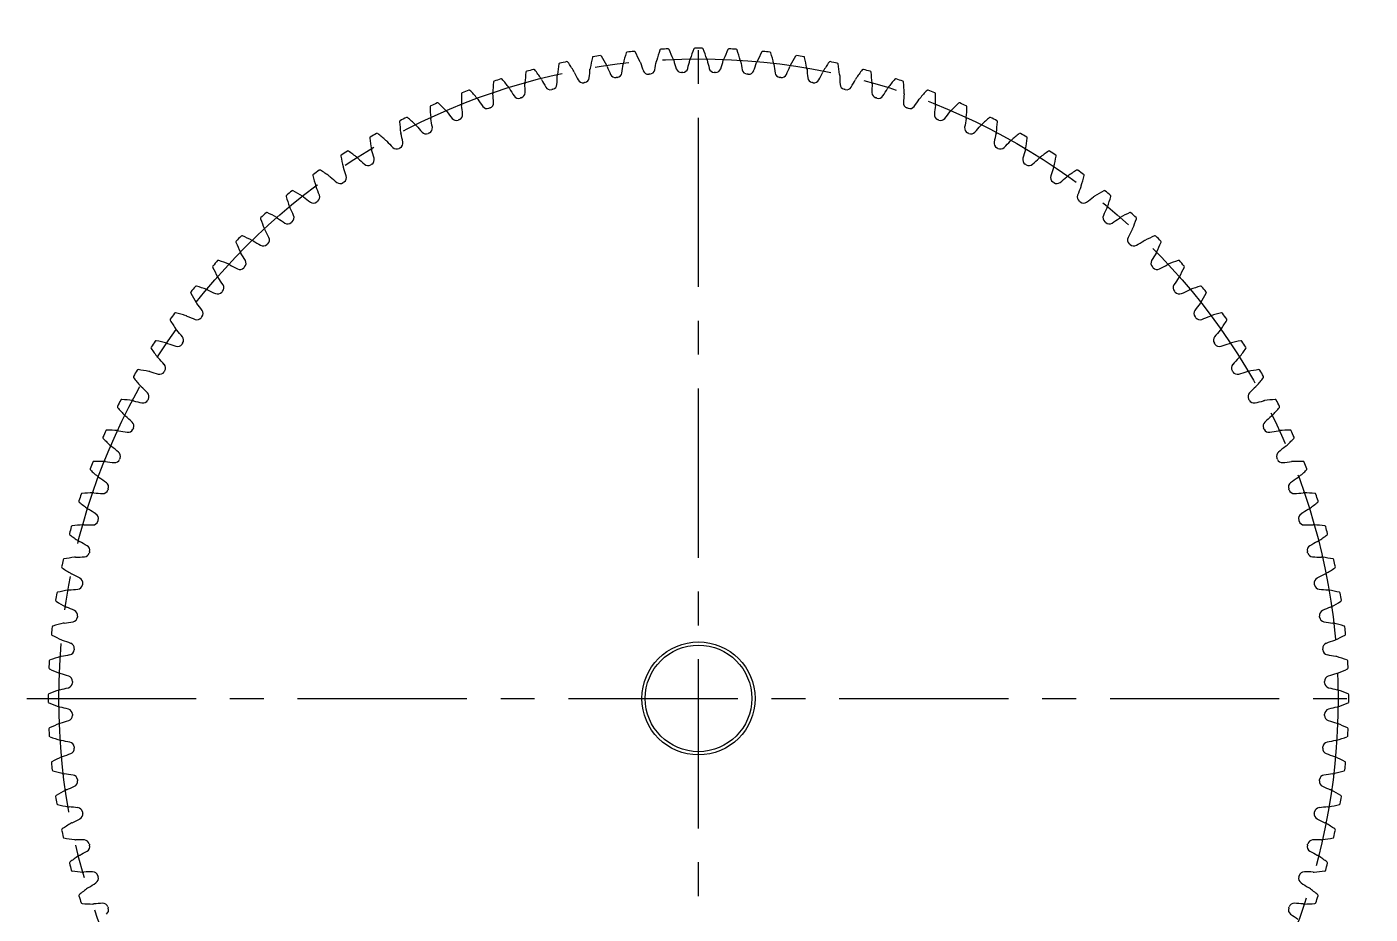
# Model space of a CAD drawing. Extents: x -2 to 194, y -13 to 147.
# Drawn here: x -2 to 124, y 50.8 to 134 of the extents above; entities that cross this region are included whole.
import ezdxf

# ---------------------------------------------------------------- set-up
doc = ezdxf.new("R2010")
doc.units = 0
doc.header["$LTSCALE"] = 0.5
doc.linetypes.add('CENTER', pattern=[50.8, 31.75, -6.35, 6.35, -6.35])
doc.layers.add('MSM_CENTER', color=1, linetype='CENTER')
doc.layers.add('MSM_CONTINUOUS', color=7, linetype='CONTINUOUS')

msp = doc.modelspace()

# ---------------------------------------------------------------- linework, layer by layer
at = {"layer": 'MSM_CENTER'}
for p, q in [((61, 8), (61, 134)), ((-2, 71), (124, 71))]:
    msp.add_line(p, q, dxfattribs=at)
msp.add_circle((61, 71), 60, dxfattribs=at)
at = {"layer": 'MSM_CONTINUOUS'}
for radius in [5.3, 5]:
    msp.add_circle((61, 71), radius, dxfattribs=at)
for centre, radius, start, end in [((70.52, 126.57), 20, 166.8653, 169.75), ((51.14, 131.1), 0.1, 99.317, 166.8653), ((61, 71), 61, 98.683, 99.317), ((51.81, 131.2), 0.1, 31.1347, 98.683), ((34.77, 120.91), 20, 28.25, 31.1347), ((73.42, 126), 20, 163.8653, 166.75), ((54.3, 131.53), 0.1, 96.317, 163.8653), ((61, 71), 61, 95.683, 96.317), ((54.97, 131.6), 0.1, 28.1347, 95.683), ((37.42, 122.22), 20, 25.25, 28.1347), ((76.28, 125.27), 20, 160.8653, 163.75), ((57.48, 131.8), 0.1, 93.317, 160.8653), ((61, 71), 61, 92.683, 93.317), ((58.15, 131.83), 0.1, 25.1347, 92.683), ((40.13, 123.38), 20, 22.25, 25.1347), ((79.1, 124.4), 20, 157.8653, 160.75), ((60.66, 131.9), 0.1, 90.317, 157.8653), ((61, 71), 61, 89.683, 90.317), ((61.34, 131.9), 0.1, 22.1347, 89.683), ((42.9, 124.4), 20, 19.25, 22.1347), ((81.87, 123.38), 20, 154.8653, 157.75), ((63.85, 131.83), 0.1, 87.317, 154.8653), ((61, 71), 61, 86.683, 87.317), ((64.52, 131.8), 0.1, 19.1347, 86.683), ((45.72, 125.27), 20, 16.25, 19.1347), ((84.58, 122.22), 20, 151.8653, 154.75), ((67.03, 131.6), 0.1, 84.317, 151.8653), ((61, 71), 61, 83.683, 84.317), ((67.7, 131.53), 0.1, 16.1347, 83.683), ((48.58, 126), 20, 13.25, 16.1347), ((87.23, 120.91), 20, 148.8653, 151.75), ((70.19, 131.2), 0.1, 81.317, 148.8653), ((61, 71), 61, 80.683, 81.317), ((70.86, 131.1), 0.1, 13.1347, 80.683), ((51.48, 126.57), 20, 10.25, 13.1347), ((44.91, 129.74), 0.1, 105.317, 172.8653), ((61, 71), 61, 104.683, 105.317), ((45.56, 129.91), 0.1, 37.1347, 104.683), ((29.7, 117.9), 20, 34.25, 37.1347), ((67.6, 127), 20, 169.8653, 172.75), ((48.01, 130.5), 0.1, 102.317, 169.8653), ((61, 71), 61, 101.683, 102.317), ((48.67, 130.64), 0.1, 34.1347, 101.683), ((32.2, 119.47), 20, 31.25, 34.1347), ((48.58, 129.42), 0.832, 24.6026, 31.25), ((32.4, 131.22), 18.46, 353.7766, 356.342), ((51.66, 129.99), 0.832, 169.75, 176.3974), ((51.66, 129.99), 0.832, 21.6026, 28.25), ((69.59, 137.11), 18.46, 201.658, 204.2234), ((35.59, 132.63), 18.46, 350.7766, 353.342), ((54.76, 130.39), 0.832, 166.75, 173.3974), ((54.76, 130.39), 0.832, 18.6026, 25.25), ((73.04, 136.56), 18.46, 198.658, 201.2234), ((56.29, 130.06), 0.5, 201.2234, 274.5557), ((56.41, 130.07), 0.5, 274.4443, 347.7766), ((38.85, 133.87), 18.46, 347.7766, 350.342), ((57.87, 130.64), 0.832, 163.75, 170.3974), ((57.87, 130.64), 0.832, 15.6026, 22.25), ((76.45, 135.85), 18.46, 195.658, 198.2234), ((59.39, 130.23), 0.5, 198.2234, 271.5557), ((59.51, 130.23), 0.5, 271.4443, 344.7766), ((42.18, 134.95), 18.46, 344.7766, 347.342), ((61, 130.72), 0.832, 160.75, 167.3974), ((61, 130.72), 0.832, 12.6026, 19.25), ((79.82, 134.95), 18.46, 192.658, 195.2234), ((62.49, 130.23), 0.5, 195.2234, 268.5557), ((62.61, 130.23), 0.5, 268.4443, 341.7766), ((45.55, 135.85), 18.46, 341.7766, 344.342), ((64.13, 130.64), 0.832, 157.75, 164.3974), ((64.13, 130.64), 0.832, 9.6026, 16.25), ((83.15, 133.87), 18.46, 189.658, 192.2234), ((65.59, 130.07), 0.5, 192.2234, 265.5558), ((65.71, 130.06), 0.5, 265.4443, 338.7766), ((48.96, 136.56), 18.46, 338.7766, 341.342), ((67.24, 130.39), 0.832, 154.75, 161.3974), ((67.24, 130.39), 0.832, 6.6026, 13.25), ((86.41, 132.63), 18.46, 186.658, 189.2234), ((52.41, 137.11), 18.46, 335.7766, 338.342), ((70.34, 129.99), 0.832, 151.75, 158.3974), ((70.34, 129.99), 0.832, 3.6026, 10.25), ((89.6, 131.22), 18.46, 183.658, 186.2234), ((73.42, 129.42), 0.832, 148.75, 155.3974), ((89.8, 119.47), 20, 145.8653, 148.75), ((73.33, 130.64), 0.1, 78.3176, 145.8653), ((61, 71), 61, 77.683, 78.317), ((73.99, 130.5), 0.1, 10.1347, 77.683), ((54.4, 127), 20, 7.25, 10.1347), ((92.3, 117.9), 20, 142.8653, 145.75), ((76.44, 129.91), 0.1, 75.3176, 142.8653), ((61, 71), 61, 74.683, 75.317), ((77.09, 129.74), 0.1, 7.1347, 74.683), ((61.71, 127.38), 20, 175.8653, 178.75), ((41.86, 128.81), 0.1, 108.3176, 175.8653), ((61, 71), 61, 107.683, 108.317), ((42.5, 129.02), 0.1, 40.1347, 107.683), ((27.29, 116.2), 20, 37.25, 40.1347), ((64.66, 127.27), 20, 172.8653, 175.75), ((45.54, 128.69), 0.832, 175.75, 182.3974), ((26.27, 127.9), 18.46, 359.7766, 2.342), ((45.54, 128.69), 0.832, 27.6026, 34.25), ((62.63, 137.64), 18.46, 207.658, 210.2234), ((47.22, 128.63), 0.5, 283.4443, 356.7766), ((29.29, 129.64), 18.46, 356.7766, 359.342), ((48.58, 129.42), 0.832, 172.75, 179.3974), ((66.12, 137.46), 18.46, 204.658, 207.2234), ((50.15, 129.25), 0.5, 207.2234, 280.5557), ((61, 71), 58.75, 100.4443, 100.5557), ((50.26, 129.27), 0.5, 280.4443, 353.7766), ((53.21, 129.74), 0.5, 204.2234, 277.5557), ((61, 71), 58.75, 97.4443, 97.5557), ((53.32, 129.75), 0.5, 277.4443, 350.7766), ((61, 71), 58.75, 94.4443, 94.5557), ((61, 71), 58.75, 91.4443, 91.5557), ((61, 71), 58.75, 88.4443, 88.5557), ((61, 71), 58.75, 85.4443, 85.5557), ((68.68, 129.75), 0.5, 189.2234, 262.5557), ((61, 71), 58.75, 82.4443, 82.5557), ((68.79, 129.74), 0.5, 262.4443, 335.7766), ((71.74, 129.27), 0.5, 186.2234, 259.5557), ((61, 71), 58.75, 79.4443, 79.5557), ((71.85, 129.25), 0.5, 259.4444, 332.7766), ((55.88, 137.46), 18.46, 332.7766, 335.342), ((73.42, 129.42), 0.832, 0.6026, 7.25), ((92.71, 129.64), 18.46, 180.658, 183.2234), ((74.78, 128.63), 0.5, 183.2234, 256.5557), ((59.37, 137.64), 18.46, 329.7766, 332.342), ((76.46, 128.69), 0.832, 145.75, 152.3974), ((57.34, 127.27), 20, 4.25, 7.1347), ((95.73, 127.9), 18.46, 177.658, 180.2234), ((76.46, 128.69), 0.832, 357.6026, 4.25), ((94.71, 116.2), 20, 139.8653, 142.75), ((79.5, 129.02), 0.1, 72.3176, 139.8653), ((61, 71), 61, 71.683, 72.317), ((80.14, 128.81), 0.1, 4.1347, 71.683), ((60.29, 127.38), 20, 1.25, 4.1347), ((38.86, 127.73), 0.1, 111.317, 178.8653), ((58.76, 127.34), 20, 178.8653, 181.75), ((61, 71), 61, 110.683, 111.317), ((39.49, 127.97), 0.1, 43.1347, 110.683), ((24.97, 114.37), 20, 40.25, 43.1347), ((39.6, 126.75), 0.832, 33.6026, 40.25), ((42.55, 127.8), 0.832, 178.75, 185.3974), ((23.34, 126), 18.46, 2.7766, 5.342), ((42.55, 127.8), 0.832, 30.6026, 37.25), ((59.14, 137.63), 18.46, 210.658, 213.2234), ((44.12, 127.79), 0.5, 213.2234, 286.5557), ((61, 71), 58.75, 106.4443, 106.5557), ((44.23, 127.83), 0.5, 286.4443, 359.7766), ((47.11, 128.6), 0.5, 210.2234, 283.5557), ((61, 71), 58.75, 103.4443, 103.5557), ((61, 71), 58.75, 76.4443, 76.5557), ((74.89, 128.6), 0.5, 256.4443, 329.7766), ((77.77, 127.83), 0.5, 180.2234, 253.5557), ((61, 71), 58.75, 73.4443, 73.5557), ((77.88, 127.79), 0.5, 253.4443, 326.7766), ((62.86, 137.63), 18.46, 326.7766, 329.342), ((79.45, 127.8), 0.832, 142.75, 149.3974), ((98.66, 126), 18.46, 174.658, 177.2234), ((79.45, 127.8), 0.832, 354.6026, 1.25), ((82.4, 126.75), 0.832, 139.75, 146.3974), ((97.03, 114.37), 20, 136.8653, 139.75), ((82.51, 127.97), 0.1, 69.3176, 136.8653), ((61, 71), 61, 68.683, 69.317), ((83.14, 127.73), 0.1, 1.1347, 68.683), ((63.24, 127.34), 20, 358.25, 1.1347), ((35.92, 126.5), 0.1, 114.317, 181.8653), ((55.81, 127.14), 20, 181.8653, 184.75), ((61, 71), 61, 113.683, 114.317), ((36.54, 126.77), 0.1, 46.1347, 113.683), ((22.75, 112.42), 20, 43.25, 46.1347), ((36.71, 125.56), 0.832, 36.6026, 43.25), ((52.19, 137.08), 18.46, 216.658, 219.2234), ((39.6, 126.75), 0.832, 181.75, 188.3974), ((20.51, 123.95), 18.46, 5.7766, 8.342), ((55.66, 137.45), 18.46, 213.658, 216.2234), ((41.17, 126.83), 0.5, 216.2234, 289.5557), ((61, 71), 58.75, 109.4443, 109.5557), ((41.28, 126.87), 0.5, 289.4443, 2.7766), ((80.72, 126.87), 0.5, 177.2234, 250.5557), ((61, 71), 58.75, 70.4443, 70.5557), ((80.83, 126.83), 0.5, 250.4443, 323.7766), ((66.34, 137.45), 18.46, 323.7766, 326.342), ((101.49, 123.95), 18.46, 171.658, 174.2234), ((82.4, 126.75), 0.832, 351.6026, 358.25), ((69.81, 137.08), 18.46, 320.7766, 323.342), ((85.29, 125.56), 0.832, 136.75, 143.3974), ((99.25, 112.42), 20, 133.8653, 136.75), ((85.46, 126.77), 0.1, 66.3176, 133.8653), ((61, 71), 61, 65.683, 66.317), ((86.08, 126.5), 0.1, 358.1347, 65.683), ((66.19, 127.14), 20, 355.25, 358.1347), ((33.05, 125.11), 0.1, 117.317, 184.8653), ((52.88, 126.8), 20, 184.8653, 187.75), ((61, 71), 61, 116.683, 117.317), ((33.65, 125.41), 0.1, 49.1347, 116.683), ((20.63, 110.37), 20, 46.25, 49.1347), ((33.89, 124.21), 0.832, 39.6026, 46.25), ((48.74, 136.52), 18.46, 219.658, 222.2234), ((36.71, 125.56), 0.832, 184.75, 191.3974), ((17.79, 121.76), 18.46, 8.7766, 11.342), ((38.27, 125.72), 0.5, 219.2234, 292.5557), ((61, 71), 58.75, 112.4443, 112.5557), ((38.38, 125.76), 0.5, 292.4443, 5.7766), ((83.62, 125.76), 0.5, 174.2234, 247.5557), ((61, 71), 58.75, 67.4443, 67.5557), ((83.73, 125.72), 0.5, 247.4443, 320.7766), ((104.21, 121.76), 18.46, 168.658, 171.2234), ((85.29, 125.56), 0.832, 348.6026, 355.25), ((73.26, 136.52), 18.46, 317.7766, 320.342), ((88.11, 124.21), 0.832, 133.75, 140.3974), ((101.37, 110.37), 20, 130.8653, 133.75), ((88.35, 125.41), 0.1, 63.3176, 130.8653), ((61, 71), 61, 62.683, 63.317), ((69.12, 126.8), 20, 352.25, 355.1347), ((88.95, 125.11), 0.1, 355.1347, 62.683), ((30.26, 123.57), 0.1, 120.317, 187.8653), ((49.97, 126.29), 20, 187.8653, 190.75), ((61, 71), 61, 119.683, 120.317), ((30.84, 123.91), 0.1, 52.1347, 119.683), ((18.63, 108.2), 20, 49.25, 52.1347), ((33.89, 124.21), 0.832, 187.75, 194.3974), ((15.2, 119.43), 18.46, 11.7766, 14.342), ((35.44, 124.45), 0.5, 222.2234, 295.5557), ((61, 71), 58.75, 115.4443, 115.5557), ((35.54, 124.5), 0.5, 295.4443, 8.7766), ((86.46, 124.5), 0.5, 171.2234, 244.5557), ((61, 71), 58.75, 64.4443, 64.5557), ((86.56, 124.45), 0.5, 244.4443, 317.7766), ((106.8, 119.43), 18.46, 165.658, 168.2234), ((88.11, 124.21), 0.832, 345.6026, 352.25), ((103.37, 108.2), 20, 127.8653, 130.75), ((91.16, 123.91), 0.1, 60.3176, 127.8653), ((61, 71), 61, 59.683, 60.317), ((72.03, 126.29), 20, 349.25, 352.1347), ((91.74, 123.57), 0.1, 352.1347, 59.683), ((61, 71), 61, 122.683, 123.317), ((28.11, 122.26), 0.1, 55.1347, 122.683), ((16.74, 105.93), 20, 52.25, 55.1347), ((31.14, 122.72), 0.832, 190.75, 197.3974), ((12.72, 116.97), 18.46, 14.7766, 17.342), ((31.14, 122.72), 0.832, 42.6026, 49.25), ((45.33, 135.79), 18.46, 222.658, 225.2234), ((32.68, 123.04), 0.5, 225.2234, 298.5557), ((61, 71), 58.75, 118.4443, 118.5557), ((32.78, 123.1), 0.5, 298.4443, 11.7766), ((89.22, 123.1), 0.5, 168.2234, 241.5557), ((61, 71), 58.75, 61.4443, 61.5557), ((89.32, 123.04), 0.5, 241.4443, 314.7766), ((76.67, 135.79), 18.46, 314.7766, 317.342), ((90.86, 122.72), 0.832, 130.75, 137.3974), ((109.28, 116.97), 18.46, 162.658, 165.2234), ((90.86, 122.72), 0.832, 342.6026, 349.25), ((105.26, 105.93), 20, 124.8653, 127.75), ((93.89, 122.26), 0.1, 57.3176, 124.8653), ((61, 71), 61, 56.683, 57.317), ((27.55, 121.89), 0.1, 123.3176, 190.8653), ((47.09, 125.64), 20, 190.8653, 193.75), ((28.47, 121.09), 0.832, 45.6026, 52.25), ((41.96, 134.88), 18.46, 225.658, 228.2234), ((29.99, 121.49), 0.5, 228.2234, 301.5557), ((61, 71), 58.75, 121.4443, 121.5557), ((30.09, 121.55), 0.5, 301.4443, 14.7766), ((91.91, 121.55), 0.5, 165.2234, 238.5557), ((61, 71), 58.75, 58.4443, 58.5557), ((92.01, 121.49), 0.5, 238.4443, 311.7766), ((80.04, 134.88), 18.46, 311.7766, 314.342), ((93.53, 121.09), 0.832, 127.75, 134.3974), ((74.91, 125.64), 20, 346.25, 349.1347), ((94.45, 121.89), 0.1, 349.1347, 56.683), ((24.93, 120.07), 0.1, 126.3176, 193.8653), ((44.25, 124.84), 20, 193.8653, 196.75), ((61, 71), 61, 125.683, 126.317), ((25.48, 120.47), 0.1, 58.1347, 125.683), ((14.97, 103.57), 20, 55.25, 58.1347), ((25.9, 119.31), 0.832, 48.6026, 55.25), ((38.64, 133.8), 18.46, 228.658, 231.2234), ((28.47, 121.09), 0.832, 193.75, 200.3974), ((10.38, 114.38), 18.46, 17.7766, 20.342), ((27.49, 119.86), 0.5, 304.4443, 17.7766), ((94.51, 119.86), 0.5, 162.2234, 235.5557), ((111.62, 114.38), 18.46, 159.658, 162.2234), ((93.53, 121.09), 0.832, 339.6026, 346.25), ((83.36, 133.8), 18.46, 308.7766, 311.342), ((96.1, 119.31), 0.832, 124.75, 131.3974), ((107.03, 103.57), 20, 121.8653, 124.75), ((96.52, 120.47), 0.1, 54.3176, 121.8653), ((61, 71), 61, 53.683, 54.317), ((77.75, 124.84), 20, 343.25, 346.1347), ((97.07, 120.07), 0.1, 346.1347, 53.683), ((61, 71), 61, 128.683, 129.317), ((22.94, 118.54), 0.1, 61.1347, 128.683), ((13.33, 101.11), 20, 58.25, 61.1347), ((25.9, 119.31), 0.832, 196.75, 203.3974), ((8.18, 111.67), 18.46, 20.7766, 23.342), ((27.39, 119.8), 0.5, 231.2234, 304.5557), ((61, 71), 58.75, 124.4443, 124.5557), ((61, 71), 58.75, 55.4443, 55.5557), ((94.61, 119.8), 0.5, 235.4443, 308.7766), ((113.82, 111.67), 18.46, 156.658, 159.2234), ((96.1, 119.31), 0.832, 336.6026, 343.25), ((108.67, 101.11), 20, 118.8653, 121.75), ((99.06, 118.54), 0.1, 51.3176, 118.8653), ((61, 71), 61, 50.683, 51.317), ((22.41, 118.12), 0.1, 129.317, 196.8653), ((41.46, 123.89), 20, 196.8653, 199.75), ((23.42, 117.41), 0.832, 51.6026, 58.25), ((35.39, 132.54), 18.46, 231.658, 234.2234), ((24.89, 117.97), 0.5, 234.2234, 307.5557), ((61, 71), 58.75, 127.4443, 127.5557), ((24.98, 118.04), 0.5, 307.4443, 20.7766), ((97.02, 118.04), 0.5, 159.2234, 232.5557), ((61, 71), 58.75, 52.4443, 52.5557), ((97.11, 117.97), 0.5, 232.4443, 305.7766), ((86.61, 132.54), 18.46, 305.7766, 308.342), ((98.58, 117.41), 0.832, 121.75, 128.3974), ((80.54, 123.89), 20, 340.25, 343.1347), ((99.59, 118.12), 0.1, 343.1347, 50.683), ((20, 116.03), 0.1, 132.317, 199.8653), ((38.72, 122.79), 20, 199.8653, 202.75), ((61, 71), 61, 131.683, 132.317), ((20.5, 116.48), 0.1, 64.1347, 131.683), ((11.82, 98.58), 20, 61.25, 64.1347), ((21.04, 115.38), 0.832, 54.6026, 61.25), ((32.2, 131.12), 18.46, 234.658, 237.2234), ((23.42, 117.41), 0.832, 199.75, 206.3974), ((6.13, 108.85), 18.46, 23.7766, 26.342), ((22.56, 116.09), 0.5, 310.4443, 23.7766), ((99.44, 116.09), 0.5, 156.2234, 229.5557), ((115.87, 108.85), 18.46, 153.658, 156.2234), ((98.58, 117.41), 0.832, 333.6026, 340.25), ((89.8, 131.12), 18.46, 302.7766, 305.342), ((100.96, 115.38), 0.832, 118.75, 125.3974), ((110.18, 98.58), 20, 115.8653, 118.75), ((101.5, 116.48), 0.1, 48.317, 115.8653), ((61, 71), 61, 47.683, 48.317), ((83.28, 122.79), 20, 337.25, 340.1347), ((102, 116.03), 0.1, 340.1347, 47.683), ((21.04, 115.38), 0.832, 202.75, 209.3974), ((4.22, 105.93), 18.46, 26.7766, 29.342), ((22.48, 116.02), 0.5, 237.2234, 310.5557), ((61, 71), 58.75, 130.4443, 130.5557), ((61, 71), 58.75, 49.4443, 49.5557), ((99.52, 116.02), 0.5, 229.4443, 302.7766), ((117.78, 105.93), 18.46, 150.658, 153.2234), ((100.96, 115.38), 0.832, 330.6026, 337.25), ((17.7, 113.82), 0.1, 135.3165, 202.8653), ((36.04, 121.56), 20, 202.8653, 205.75), ((61, 71), 61, 134.683, 135.317), ((18.18, 114.3), 0.1, 67.1347, 134.683), ((10.44, 95.96), 20, 64.25, 67.1347), ((18.77, 113.23), 0.832, 57.6026, 64.25), ((29.09, 129.53), 18.46, 237.658, 240.2234), ((20.17, 113.94), 0.5, 240.2234, 313.5557), ((61, 71), 58.75, 133.4443, 133.5557), ((20.26, 114.02), 0.5, 313.4443, 26.7766), ((101.74, 114.02), 0.5, 153.2234, 226.5557), ((61, 71), 58.75, 46.4443, 46.5557), ((101.83, 113.94), 0.5, 226.4443, 299.7766), ((92.91, 129.53), 18.46, 299.7766, 302.342), ((103.23, 113.23), 0.832, 115.75, 122.3974), ((111.56, 95.96), 20, 112.8653, 115.75), ((103.82, 114.3), 0.1, 45.317, 112.8653), ((61, 71), 61, 44.683, 45.317), ((85.96, 121.56), 20, 334.25, 337.1347), ((104.3, 113.82), 0.1, 337.1347, 44.683), ((18.77, 113.23), 0.832, 205.75, 212.3974), ((2.47, 102.91), 18.46, 29.7766, 32.342), ((119.53, 102.91), 18.46, 147.658, 150.2234), ((103.23, 113.23), 0.832, 327.6026, 334.25), ((15.52, 111.5), 0.1, 138.3165, 205.8653), ((33.42, 120.18), 20, 205.8653, 208.75), ((61, 71), 61, 137.683, 138.317), ((15.97, 112), 0.1, 70.1347, 137.683), ((9.21, 93.28), 20, 67.25, 70.1347), ((16.62, 110.96), 0.832, 60.6026, 67.25), ((26.07, 127.78), 18.46, 240.658, 243.2234), ((17.98, 111.74), 0.5, 243.2234, 316.5557), ((61, 71), 58.75, 136.4443, 136.5557), ((18.06, 111.83), 0.5, 316.4443, 29.7766), ((103.94, 111.83), 0.5, 150.2234, 223.5557), ((61, 71), 58.75, 43.4443, 43.5557), ((104.02, 111.74), 0.5, 223.4443, 296.7766), ((95.93, 127.78), 18.46, 296.7766, 299.342), ((105.38, 110.96), 0.832, 112.75, 119.3974), ((112.79, 93.28), 20, 109.8653, 112.75), ((106.03, 112), 0.1, 42.3176, 109.8653), ((61, 71), 61, 41.683, 42.317), ((88.58, 120.18), 20, 331.25, 334.1347), ((106.48, 111.5), 0.1, 334.1347, 41.683), ((61, 71), 61, 140.683, 141.317), ((13.88, 109.59), 0.1, 73.1347, 140.683), ((8.11, 90.54), 20, 70.25, 73.1347), ((16.62, 110.96), 0.832, 208.75, 215.3974), ((0.88, 99.8), 18.46, 32.7766, 35.342), ((15.98, 109.52), 0.5, 319.4443, 32.7766), ((106.02, 109.52), 0.5, 147.2234, 220.5557), ((121.12, 99.8), 18.46, 144.658, 147.2234), ((105.38, 110.96), 0.832, 324.6026, 331.25), ((113.89, 90.54), 20, 106.8653, 109.75), ((108.12, 109.59), 0.1, 39.3176, 106.8653), ((61, 71), 61, 38.683, 39.317), ((13.46, 109.06), 0.1, 141.317, 208.8653), ((30.89, 118.67), 20, 208.8653, 211.75), ((14.59, 108.58), 0.832, 63.6026, 70.25), ((23.15, 125.87), 18.46, 243.658, 246.2234), ((15.91, 109.44), 0.5, 246.2234, 319.5557), ((61, 71), 58.75, 139.4443, 139.5557), ((61, 71), 58.75, 40.4443, 40.5557), ((106.09, 109.44), 0.5, 220.4443, 293.7766), ((98.85, 125.87), 18.46, 293.7766, 296.342), ((107.41, 108.58), 0.832, 109.75, 116.3974), ((91.11, 118.67), 20, 328.25, 331.1347), ((108.54, 109.06), 0.1, 331.1347, 38.683), ((61, 71), 61, 143.683, 144.317), ((11.93, 107.07), 0.1, 76.1347, 143.683), ((7.16, 87.75), 20, 73.25, 76.1347), ((14.59, 108.58), 0.832, 211.75, 218.3974), ((-0.54, 96.61), 18.46, 35.7766, 38.342), ((14.03, 107.11), 0.5, 322.4443, 35.7766), ((107.97, 107.11), 0.5, 144.2234, 217.5557), ((122.54, 96.61), 18.46, 141.658, 144.2234), ((107.41, 108.58), 0.832, 321.6026, 328.25), ((114.84, 87.75), 20, 103.8653, 106.75), ((110.07, 107.07), 0.1, 36.317, 103.8653), ((61, 71), 61, 35.683, 36.317), ((11.53, 106.52), 0.1, 144.317, 211.8653), ((28.43, 117.03), 20, 211.8653, 214.75), ((12.69, 106.1), 0.832, 66.6026, 73.25), ((20.33, 123.82), 18.46, 246.658, 249.2234), ((13.96, 107.02), 0.5, 249.2234, 322.5557), ((61, 71), 58.75, 142.4443, 142.5557), ((61, 71), 58.75, 37.4443, 37.5557), ((108.04, 107.02), 0.5, 217.4443, 290.7766), ((101.67, 123.82), 18.46, 290.7766, 293.342), ((109.31, 106.1), 0.832, 106.75, 113.3974), ((93.57, 117.03), 20, 325.25, 328.1347), ((110.47, 106.52), 0.1, 328.1347, 35.683), ((12.69, 106.1), 0.832, 214.75, 221.3974), ((-1.8, 93.36), 18.46, 38.7766, 41.342), ((12.2, 104.61), 0.5, 325.4443, 38.7766), ((109.8, 104.61), 0.5, 141.2234, 214.5557), ((123.8, 93.36), 18.46, 138.658, 141.2234), ((109.31, 106.1), 0.832, 318.6026, 325.25), ((9.74, 103.89), 0.1, 147.3176, 214.8653), ((61, 71), 61, 146.683, 147.317), ((26.07, 115.26), 20, 214.8653, 217.75), ((10.11, 104.45), 0.1, 79.1347, 146.683), ((6.36, 84.91), 20, 76.25, 79.1347), ((10.91, 103.53), 0.832, 69.6026, 76.25), ((17.62, 121.62), 18.46, 249.658, 252.2234), ((12.14, 104.51), 0.5, 252.2234, 325.5557), ((61, 71), 58.75, 145.4443, 145.5557), ((61, 71), 58.75, 34.4443, 34.5557), ((109.86, 104.51), 0.5, 214.4443, 287.7766), ((104.38, 121.62), 18.46, 287.7766, 290.342), ((111.09, 103.53), 0.832, 103.75, 110.3974), ((115.64, 84.91), 20, 100.8653, 103.75), ((95.93, 115.26), 20, 322.25, 325.1347), ((111.89, 104.45), 0.1, 33.317, 100.8653), ((61, 71), 61, 32.683, 33.317), ((112.26, 103.89), 0.1, 325.1347, 32.683), ((10.91, 103.53), 0.832, 217.75, 224.3974), ((-2.88, 90.04), 18.46, 41.7766, 44.342), ((10.51, 102.01), 0.5, 328.4443, 41.7766), ((111.49, 102.01), 0.5, 138.2234, 211.5557), ((124.88, 90.04), 18.46, 135.658, 138.2234), ((111.09, 103.53), 0.832, 315.6026, 322.25), ((8.09, 101.16), 0.1, 150.3176, 217.8653), ((61, 71), 61, 149.683, 150.317), ((23.8, 113.37), 20, 217.8653, 220.75), ((8.43, 101.74), 0.1, 82.1347, 149.683), ((5.71, 82.03), 20, 79.25, 82.1347), ((9.28, 100.86), 0.832, 72.6026, 79.25), ((15.03, 119.28), 18.46, 252.658, 255.2234), ((10.45, 101.91), 0.5, 255.2234, 328.5557), ((61, 71), 58.75, 148.4443, 148.5557), ((61, 71), 58.75, 31.4443, 31.5557), ((111.55, 101.91), 0.5, 211.4443, 284.7766), ((106.97, 119.28), 18.46, 284.7766, 287.342), ((112.72, 100.86), 0.832, 100.75, 107.3974), ((116.29, 82.03), 20, 97.8653, 100.75), ((98.2, 113.37), 20, 319.25, 322.1347), ((113.57, 101.74), 0.1, 30.3176, 97.8653), ((61, 71), 61, 29.683, 30.317), ((113.91, 101.16), 0.1, 322.1347, 29.683), ((9.28, 100.86), 0.832, 220.75, 227.3974), ((-3.79, 86.67), 18.46, 44.7766, 47.342), ((8.96, 99.32), 0.5, 331.4443, 44.7766), ((113.04, 99.32), 0.5, 135.2234, 208.5557), ((125.79, 86.67), 18.46, 132.658, 135.2234), ((112.72, 100.86), 0.832, 312.6026, 319.25), ((6.59, 98.35), 0.1, 153.3176, 220.8653), ((61, 71), 61, 152.683, 153.317), ((21.63, 111.37), 20, 220.8653, 223.75), ((6.89, 98.95), 0.1, 85.1347, 152.683), ((5.2, 79.12), 20, 82.25, 85.1347), ((7.79, 98.11), 0.832, 75.6026, 82.25), ((12.57, 116.8), 18.46, 255.658, 258.2234), ((8.9, 99.22), 0.5, 258.2234, 331.5557), ((61, 71), 58.75, 151.4443, 151.5557), ((61, 71), 58.75, 28.4443, 28.5557), ((113.1, 99.22), 0.5, 208.4443, 281.7766), ((109.43, 116.8), 18.46, 281.7766, 284.342), ((114.21, 98.11), 0.832, 97.75, 104.3974), ((116.8, 79.12), 20, 94.8653, 97.75), ((100.37, 111.37), 20, 316.25, 319.1347), ((115.11, 98.95), 0.1, 27.317, 94.8653), ((61, 71), 61, 26.683, 27.317), ((115.41, 98.35), 0.1, 319.1347, 26.683), ((7.79, 98.11), 0.832, 223.75, 230.3974), ((-4.52, 83.26), 18.46, 47.7766, 50.342), ((126.52, 83.26), 18.46, 129.658, 132.2234), ((114.21, 98.11), 0.832, 309.6026, 316.25), ((61, 71), 61, 155.683, 156.317), ((5.5, 96.08), 0.1, 88.1347, 155.683), ((4.86, 76.19), 20, 85.25, 88.1347), ((6.44, 95.29), 0.832, 78.6026, 85.25), ((10.24, 114.21), 18.46, 258.658, 261.2234), ((7.5, 96.46), 0.5, 261.2234, 334.5557), ((7.55, 96.56), 0.5, 334.4443, 47.7766), ((61, 71), 58.75, 154.4443, 154.5557), ((114.45, 96.56), 0.5, 132.2234, 205.5557), ((61, 71), 58.75, 25.4443, 25.5557), ((114.5, 96.46), 0.5, 205.4443, 278.7766), ((111.76, 114.21), 18.46, 278.7766, 281.342), ((115.56, 95.29), 0.832, 94.75, 101.3974), ((117.14, 76.19), 20, 91.8653, 94.75), ((116.5, 96.08), 0.1, 24.3176, 91.8653), ((61, 71), 61, 23.683, 24.317), ((5.23, 95.46), 0.1, 156.317, 223.8653), ((19.58, 109.25), 20, 223.8653, 226.75), ((6.44, 95.29), 0.832, 226.75, 233.3974), ((-5.08, 79.81), 18.46, 50.7766, 53.342), ((127.08, 79.81), 18.46, 126.658, 129.2234), ((115.56, 95.29), 0.832, 306.6026, 313.25), ((102.42, 109.25), 20, 313.25, 316.1347), ((116.77, 95.46), 0.1, 316.1347, 23.683), ((4.66, 73.24), 20, 88.25, 91.1347), ((6.24, 93.62), 0.5, 264.2234, 337.5557), ((6.28, 93.73), 0.5, 337.4443, 50.7766), ((61, 71), 58.75, 157.4443, 157.5557), ((115.72, 93.73), 0.5, 129.2234, 202.5557), ((61, 71), 58.75, 22.4443, 22.5557), ((115.76, 93.62), 0.5, 202.4443, 275.7766), ((117.34, 73.24), 20, 88.8653, 91.75), ((61, 71), 61, 158.683, 159.317), ((4.03, 92.51), 0.1, 159.3176, 226.8653), ((17.63, 107.03), 20, 226.8653, 229.75), ((4.27, 93.14), 0.1, 91.1347, 158.683), ((5.25, 92.4), 0.832, 81.6026, 88.25), ((8.05, 111.49), 18.46, 261.658, 264.2234), ((113.95, 111.49), 18.46, 275.7766, 278.342), ((116.75, 92.4), 0.832, 91.75, 98.3974), ((104.37, 107.03), 20, 310.25, 313.1347), ((117.73, 93.14), 0.1, 21.3176, 88.8653), ((61, 71), 61, 20.683, 21.317), ((117.97, 92.51), 0.1, 313.1347, 20.683), ((5.25, 92.4), 0.832, 229.75, 236.3974), ((-5.45, 76.34), 18.46, 53.7766, 56.342), ((5.17, 90.83), 0.5, 340.4443, 53.7766), ((116.83, 90.83), 0.5, 126.2234, 199.5557), ((127.45, 76.34), 18.46, 123.658, 126.2234), ((116.75, 92.4), 0.832, 303.6026, 310.25), ((61, 71), 61, 161.683, 162.317), ((2.98, 89.5), 0.1, 162.317, 229.8653), ((3.19, 90.14), 0.1, 94.1347, 161.683), ((4.62, 70.29), 20, 91.25, 94.1347), ((4.2, 89.45), 0.832, 84.6026, 91.25), ((6, 108.66), 18.46, 264.658, 267.2234), ((5.13, 90.72), 0.5, 267.2234, 340.5557), ((61, 71), 58.75, 160.4443, 160.5557), ((61, 71), 58.75, 19.4443, 19.5557), ((116.87, 90.72), 0.5, 199.4443, 272.7766), ((116, 108.66), 18.46, 272.7766, 275.342), ((117.8, 89.45), 0.832, 88.75, 95.3974), ((117.38, 70.29), 20, 85.8653, 88.75), ((118.81, 90.14), 0.1, 18.317, 85.8653), ((61, 71), 61, 17.683, 18.317), ((119.02, 89.5), 0.1, 310.1347, 17.683), ((15.8, 104.71), 20, 229.8653, 232.75), ((4.2, 89.45), 0.832, 232.75, 239.3974), ((-5.63, 72.86), 18.46, 56.7766, 59.342), ((4.21, 87.88), 0.5, 343.4443, 56.7766), ((117.79, 87.88), 0.5, 123.2234, 196.5557), ((127.63, 72.86), 18.46, 120.658, 123.2234), ((117.8, 89.45), 0.832, 300.6026, 307.25), ((106.2, 104.71), 20, 307.25, 310.1347), ((61, 71), 61, 164.683, 165.317), ((2.26, 87.09), 0.1, 97.1347, 164.683), ((4.73, 67.34), 20, 94.25, 97.1347), ((3.31, 86.46), 0.832, 87.6026, 94.25), ((4.1, 105.73), 18.46, 267.658, 270.2234), ((4.17, 87.77), 0.5, 270.2234, 343.5557), ((61, 71), 58.75, 163.4443, 163.5557), ((61, 71), 58.75, 16.4443, 16.5557), ((117.83, 87.77), 0.5, 196.4443, 269.7766), ((117.9, 105.73), 18.46, 269.7766, 272.342), ((118.69, 86.46), 0.832, 85.75, 92.3974), ((117.27, 67.34), 20, 82.8653, 85.75), ((119.74, 87.09), 0.1, 15.3176, 82.8653), ((61, 71), 61, 14.683, 15.317), ((2.09, 86.44), 0.1, 165.3176, 232.8653), ((14.1, 102.3), 20, 232.8653, 235.75), ((3.31, 86.46), 0.832, 235.75, 242.3974), ((-5.64, 69.37), 18.46, 59.7766, 62.342), ((127.64, 69.37), 18.46, 117.658, 120.2234), ((118.69, 86.46), 0.832, 297.6026, 304.25), ((107.9, 102.3), 20, 304.25, 307.1347), ((119.91, 86.44), 0.1, 307.1347, 14.683), ((3.37, 84.78), 0.5, 273.2234, 346.5557), ((3.4, 84.89), 0.5, 346.4443, 59.7766), ((61, 71), 58.75, 166.4443, 166.5557), ((118.6, 84.89), 0.5, 120.2234, 193.5557), ((61, 71), 58.75, 13.4443, 13.5557), ((118.63, 84.78), 0.5, 193.4443, 266.7766), ((61, 71), 61, 167.683, 168.317), ((1.36, 83.33), 0.1, 168.317, 235.8653), ((12.53, 99.8), 20, 235.8653, 238.75), ((1.5, 83.99), 0.1, 100.1347, 167.683), ((5, 64.4), 20, 97.25, 100.1347), ((2.58, 83.42), 0.832, 90.6026, 97.25), ((2.36, 102.71), 18.46, 270.658, 273.2234), ((119.64, 102.71), 18.46, 266.7766, 269.342), ((119.42, 83.42), 0.832, 82.75, 89.3974), ((117, 64.4), 20, 79.8653, 82.75), ((109.47, 99.8), 20, 301.25, 304.1347), ((120.5, 83.99), 0.1, 12.317, 79.8653), ((61, 71), 61, 11.683, 12.317), ((120.64, 83.33), 0.1, 304.1347, 11.683), ((2.58, 83.42), 0.832, 238.75, 245.3974), ((-5.46, 65.88), 18.46, 62.7766, 65.342), ((2.75, 81.85), 0.5, 349.4443, 62.7766), ((119.25, 81.85), 0.5, 117.2234, 190.5557), ((127.46, 65.88), 18.46, 114.658, 117.2234), ((119.42, 83.42), 0.832, 294.6026, 301.25), ((61, 71), 61, 170.683, 171.317), ((0.9, 80.86), 0.1, 103.1347, 170.683), ((5.43, 61.48), 20, 100.25, 103.1347), ((2.01, 80.34), 0.832, 93.6026, 100.25), ((0.78, 99.6), 18.46, 273.658, 276.2234), ((2.73, 81.74), 0.5, 276.2234, 349.5558), ((61, 71), 58.75, 169.4443, 169.5557), ((61, 71), 58.75, 10.4443, 10.5557), ((119.27, 81.74), 0.5, 190.4443, 263.7766), ((121.22, 99.6), 18.46, 263.7766, 266.342), ((119.99, 80.34), 0.832, 79.75, 86.3974), ((116.57, 61.48), 20, 76.8653, 79.75), ((121.1, 80.86), 0.1, 9.3176, 76.8653), ((61, 71), 61, 8.683, 9.317), ((0.8, 80.19), 0.1, 171.317, 238.8653), ((11.09, 97.23), 20, 238.8653, 241.75), ((2.01, 80.34), 0.832, 241.75, 248.3974), ((-5.11, 62.41), 18.46, 65.7766, 68.342), ((127.11, 62.41), 18.46, 111.658, 114.2234), ((119.99, 80.34), 0.832, 291.6026, 298.25), ((110.91, 97.23), 20, 298.25, 301.1347), ((121.2, 80.19), 0.1, 301.1347, 8.683), ((-0.63, 96.41), 18.46, 276.658, 279.2234), ((2.25, 78.68), 0.5, 279.2234, 352.5558), ((2.26, 78.79), 0.5, 352.4443, 65.7766), ((61, 71), 58.75, 172.4443, 172.5557), ((119.74, 78.79), 0.5, 114.2234, 187.5557), ((61, 71), 58.75, 7.4443, 7.5557), ((119.75, 78.68), 0.5, 187.4443, 260.7766), ((122.63, 96.41), 18.46, 260.7766, 263.342), ((61, 71), 61, 173.683, 174.317), ((0.4, 77.03), 0.1, 174.317, 241.8653), ((9.78, 94.58), 20, 241.8653, 244.75), ((0.47, 77.7), 0.1, 106.1347, 173.683), ((6, 58.58), 20, 103.25, 106.1347), ((1.61, 77.24), 0.832, 96.6026, 103.25), ((120.39, 77.24), 0.832, 76.75, 83.3974), ((116, 58.58), 20, 73.8653, 76.75), ((112.22, 94.58), 20, 295.25, 298.1347), ((121.53, 77.7), 0.1, 6.3176, 73.8653), ((61, 71), 61, 5.683, 6.317), ((121.6, 77.03), 0.1, 298.1347, 5.683), ((1.61, 77.24), 0.832, 244.75, 251.3974), ((-4.56, 58.96), 18.46, 68.7766, 71.342), ((1.94, 75.71), 0.5, 355.4443, 68.7766), ((61, 71), 58.75, 175.4443, 175.5557), ((120.06, 75.71), 0.5, 111.2234, 184.5557), ((61, 71), 58.75, 4.4443, 4.5557), ((126.56, 58.96), 18.46, 108.658, 111.2234), ((120.39, 77.24), 0.832, 288.6026, 295.25), ((61, 71), 61, 176.683, 177.317), ((0.2, 74.52), 0.1, 109.1347, 176.683), ((6.73, 55.72), 20, 106.25, 109.1347), ((1.36, 74.13), 0.832, 99.6026, 106.25), ((-1.87, 93.15), 18.46, 279.658, 282.2234), ((1.93, 75.59), 0.5, 282.2234, 355.5558), ((120.07, 75.59), 0.5, 184.4443, 257.7766), ((123.87, 93.15), 18.46, 257.7766, 260.342), ((120.64, 74.13), 0.832, 73.75, 80.3974), ((115.27, 55.72), 20, 70.8653, 73.75), ((121.8, 74.52), 0.1, 3.3176, 70.8653), ((61, 71), 61, 2.683, 3.317), ((0.17, 73.85), 0.1, 177.317, 244.8653), ((8.62, 91.87), 20, 244.8653, 247.75), ((1.36, 74.13), 0.832, 247.75, 254.3974), ((-3.85, 55.55), 18.46, 71.7766, 74.342), ((1.77, 72.61), 0.5, 358.4443, 71.7766), ((120.23, 72.61), 0.5, 108.2234, 181.5557), ((125.85, 55.55), 18.46, 105.658, 108.2234), ((120.64, 74.13), 0.832, 285.6026, 292.25), ((113.38, 91.87), 20, 292.25, 295.1347), ((121.83, 73.85), 0.1, 295.1347, 2.683), ((-2.95, 89.82), 18.46, 282.658, 285.2234), ((1.77, 72.49), 0.5, 285.2234, 358.5558), ((61, 71), 58.75, 178.4443, 178.5557), ((61, 71), 58.75, 1.4443, 1.5557), ((120.23, 72.49), 0.5, 181.4443, 254.7766), ((124.95, 89.82), 18.46, 254.7766, 257.342), ((0.1, 71.34), 0.1, 112.1347, 179.683), ((61, 71), 61, 179.683, 180.317), ((0.1, 70.66), 0.1, 180.3176, 247.8653), ((7.6, 52.9), 20, 109.25, 112.1347), ((7.6, 89.1), 20, 247.8653, 250.75), ((1.28, 71), 0.832, 102.6026, 109.25), ((120.72, 71), 0.832, 70.75, 77.3974), ((114.4, 52.9), 20, 67.8653, 70.75), ((114.4, 89.1), 20, 289.25, 292.1347), ((121.9, 71.34), 0.1, 0.317, 67.8653), ((121.9, 70.66), 0.1, 292.1347, 359.683), ((61, 71), 61, 359.683, 0.317), ((1.28, 71), 0.832, 250.75, 257.3974), ((-2.95, 52.18), 18.46, 74.7766, 77.342), ((1.77, 69.51), 0.5, 1.4443, 74.7766), ((1.77, 69.39), 0.5, 288.2234, 1.5558), ((61, 71), 58.75, 181.4443, 181.5557), ((120.23, 69.51), 0.5, 105.2234, 178.5558), ((61, 71), 58.75, 358.4443, 358.5557), ((120.23, 69.39), 0.5, 178.4443, 251.7766), ((124.95, 52.18), 18.46, 102.658, 105.2234), ((120.72, 71), 0.832, 282.6026, 289.25), ((0.17, 68.15), 0.1, 115.1347, 182.683), ((61, 71), 61, 182.683, 183.317), ((8.62, 50.13), 20, 112.25, 115.1347), ((1.36, 67.87), 0.832, 105.6026, 112.25), ((-3.85, 86.45), 18.46, 285.658, 288.2234), ((125.85, 86.45), 18.46, 251.7766, 254.342), ((120.64, 67.87), 0.832, 67.75, 74.3974), ((113.38, 50.13), 20, 64.8653, 67.75), ((121.83, 68.15), 0.1, 357.317, 64.8653), ((61, 71), 61, 356.683, 357.317), ((0.2, 67.48), 0.1, 183.3176, 250.8653), ((6.73, 86.28), 20, 250.8653, 253.75), ((1.36, 67.87), 0.832, 253.75, 260.3974), ((-1.87, 48.85), 18.46, 77.7766, 80.342), ((1.93, 66.41), 0.5, 4.4443, 77.7766), ((120.07, 66.41), 0.5, 102.2234, 175.5558), ((123.87, 48.85), 18.46, 99.658, 102.2234), ((120.64, 67.87), 0.832, 279.6026, 286.25), ((115.27, 86.28), 20, 286.25, 289.1347), ((121.8, 67.48), 0.1, 289.1347, 356.683), ((1.61, 64.76), 0.832, 108.6026, 115.25), ((-4.56, 83.04), 18.46, 288.658, 291.2234), ((1.94, 66.29), 0.5, 291.2234, 4.5557), ((61, 71), 58.75, 184.4443, 184.5557), ((61, 71), 58.75, 355.4443, 355.5557), ((120.06, 66.29), 0.5, 175.4443, 248.7766), ((126.56, 83.04), 18.46, 248.7766, 251.342), ((120.39, 64.76), 0.832, 64.75, 71.3974), ((0.4, 64.97), 0.1, 118.1347, 185.683), ((61, 71), 61, 185.683, 186.317), ((9.78, 47.42), 20, 115.25, 118.1347), ((0.47, 64.3), 0.1, 186.317, 253.8653), ((112.22, 47.42), 20, 61.8653, 64.75), ((121.53, 64.3), 0.1, 286.1347, 353.683), ((61, 71), 61, 353.683, 354.317), ((121.6, 64.97), 0.1, 354.3176, 61.8653), ((6, 83.42), 20, 253.8653, 256.75), ((1.61, 64.76), 0.832, 256.75, 263.3974), ((-0.63, 45.59), 18.46, 80.7766, 83.342), ((2.25, 63.32), 0.5, 7.4443, 80.7766), ((2.26, 63.21), 0.5, 294.2234, 7.5557), ((61, 71), 58.75, 187.4443, 187.5557), ((61, 71), 58.75, 352.4443, 352.5557), ((119.74, 63.21), 0.5, 172.4443, 245.7766), ((119.75, 63.32), 0.5, 99.2234, 172.5558), ((122.63, 45.59), 18.46, 96.658, 99.2234), ((120.39, 64.76), 0.832, 276.6026, 283.25), ((116, 83.42), 20, 283.25, 286.1347), ((0.8, 61.81), 0.1, 121.1347, 188.683), ((61, 71), 61, 188.683, 189.317), ((11.09, 44.77), 20, 118.25, 121.1347), ((2.01, 61.66), 0.832, 111.6026, 118.25), ((-5.11, 79.59), 18.46, 291.658, 294.2234), ((127.11, 79.59), 18.46, 245.7766, 248.342), ((119.99, 61.66), 0.832, 61.75, 68.3974), ((110.91, 44.77), 20, 58.8653, 61.75), ((61, 71), 61, 350.683, 351.317), ((121.2, 61.81), 0.1, 351.3176, 58.8653), ((0.9, 61.14), 0.1, 189.317, 256.8653), ((5.43, 80.52), 20, 256.8653, 259.75), ((2.01, 61.66), 0.832, 259.75, 266.3974), ((0.78, 42.4), 18.46, 83.7766, 86.342), ((2.73, 60.26), 0.5, 10.4443, 83.7766), ((119.27, 60.26), 0.5, 96.2234, 169.5558), ((121.22, 42.4), 18.46, 93.658, 96.2234), ((119.99, 61.66), 0.832, 273.6026, 280.25), ((116.57, 80.52), 20, 280.25, 283.1347), ((121.1, 61.14), 0.1, 283.1347, 350.683), ((12.53, 42.2), 20, 121.25, 124.1347), ((2.58, 58.58), 0.832, 114.6026, 121.25), ((-5.46, 76.12), 18.46, 294.658, 297.2234), ((2.75, 60.15), 0.5, 297.2234, 10.5558), ((61, 71), 58.75, 190.4443, 190.5557), ((119.25, 60.15), 0.5, 169.4443, 242.7766), ((61, 71), 58.75, 349.4443, 349.5557), ((127.46, 76.12), 18.46, 242.7766, 245.342), ((119.42, 58.58), 0.832, 58.75, 65.3974), ((109.47, 42.2), 20, 55.8653, 58.75), ((1.36, 58.67), 0.1, 124.1347, 191.683), ((61, 71), 61, 191.683, 192.317), ((1.5, 58.01), 0.1, 192.317, 259.8653), ((120.5, 58.01), 0.1, 280.1347, 347.683), ((61, 71), 61, 347.683, 348.317), ((120.64, 58.67), 0.1, 348.317, 55.8653), ((5, 77.6), 20, 259.8653, 262.75), ((2.58, 58.58), 0.832, 262.75, 269.3974), ((2.36, 39.29), 18.46, 86.7766, 89.342), ((3.37, 57.22), 0.5, 13.4444, 86.7766), ((3.4, 57.11), 0.5, 300.2234, 13.5557), ((61, 71), 58.75, 193.4443, 193.5557), ((118.6, 57.11), 0.5, 166.4443, 239.7766), ((61, 71), 58.75, 346.4443, 346.5557), ((118.63, 57.22), 0.5, 93.2234, 166.5557), ((119.64, 39.29), 18.46, 90.658, 93.2234), ((119.42, 58.58), 0.832, 270.6026, 277.25), ((117, 77.6), 20, 277.25, 280.1347), ((2.09, 55.56), 0.1, 127.1347, 194.683), ((61, 71), 61, 194.683, 195.317), ((14.1, 39.7), 20, 124.25, 127.1347), ((3.31, 55.54), 0.832, 117.6026, 124.25), ((-5.64, 72.63), 18.46, 297.658, 300.2234), ((127.64, 72.63), 18.46, 239.7766, 242.342), ((118.69, 55.54), 0.832, 55.75, 62.3974), ((107.9, 39.7), 20, 52.8653, 55.75), ((61, 71), 61, 344.683, 345.317), ((119.91, 55.56), 0.1, 345.317, 52.8653), ((2.26, 54.91), 0.1, 195.317, 262.8653), ((4.73, 74.66), 20, 262.8653, 265.75), ((3.31, 55.54), 0.832, 265.75, 272.3974), ((4.1, 36.27), 18.46, 89.7766, 92.342), ((4.17, 54.23), 0.5, 16.4444, 89.7766), ((4.21, 54.12), 0.5, 303.2234, 16.5556), ((61, 71), 58.75, 196.4443, 196.5557), ((117.79, 54.12), 0.5, 163.4443, 236.7766), ((61, 71), 58.75, 343.4443, 343.5557), ((117.83, 54.23), 0.5, 90.2234, 163.5557), ((117.9, 36.27), 18.46, 87.658, 90.2234), ((118.69, 55.54), 0.832, 267.6026, 274.25), ((117.27, 74.66), 20, 274.25, 277.1347), ((119.74, 54.91), 0.1, 277.1347, 344.683), ((15.8, 37.29), 20, 127.25, 130.1347), ((4.2, 52.55), 0.832, 120.6026, 127.25), ((-5.63, 69.14), 18.46, 300.658, 303.2234), ((127.63, 69.14), 18.46, 236.7766, 239.342), ((117.8, 52.55), 0.832, 52.75, 59.3974), ((106.2, 37.29), 20, 49.8653, 52.75), ((2.98, 52.5), 0.1, 130.1347, 197.683), ((61, 71), 61, 197.683, 198.317), ((3.19, 51.86), 0.1, 198.317, 265.8653), ((4.62, 71.71), 20, 265.8653, 268.75), ((4.2, 52.55), 0.832, 268.75, 275.3974), ((6, 33.34), 18.46, 92.7766, 95.342), ((5.13, 51.28), 0.5, 19.4444, 92.7766), ((116.87, 51.28), 0.5, 87.2234, 160.5557), ((116, 33.34), 18.46, 84.658, 87.2234), ((117.8, 52.55), 0.832, 264.6026, 271.25), ((117.38, 71.71), 20, 271.25, 274.1347), ((118.81, 51.86), 0.1, 274.1347, 341.683), ((61, 71), 61, 341.683, 342.317), ((119.02, 52.5), 0.1, 342.317, 49.8653), ((5.17, 51.17), 0.5, 306.2234, 19.5556), ((61, 71), 58.75, 199.4443, 199.5557), ((116.83, 51.17), 0.5, 160.4443, 233.7766), ((61, 71), 58.75, 340.4443, 340.5557), ((127.45, 65.66), 18.46, 233.7766, 236.342)]:
    msp.add_arc(centre, radius, start, end, dxfattribs=at)

doc.saveas('drawing.dxf')
